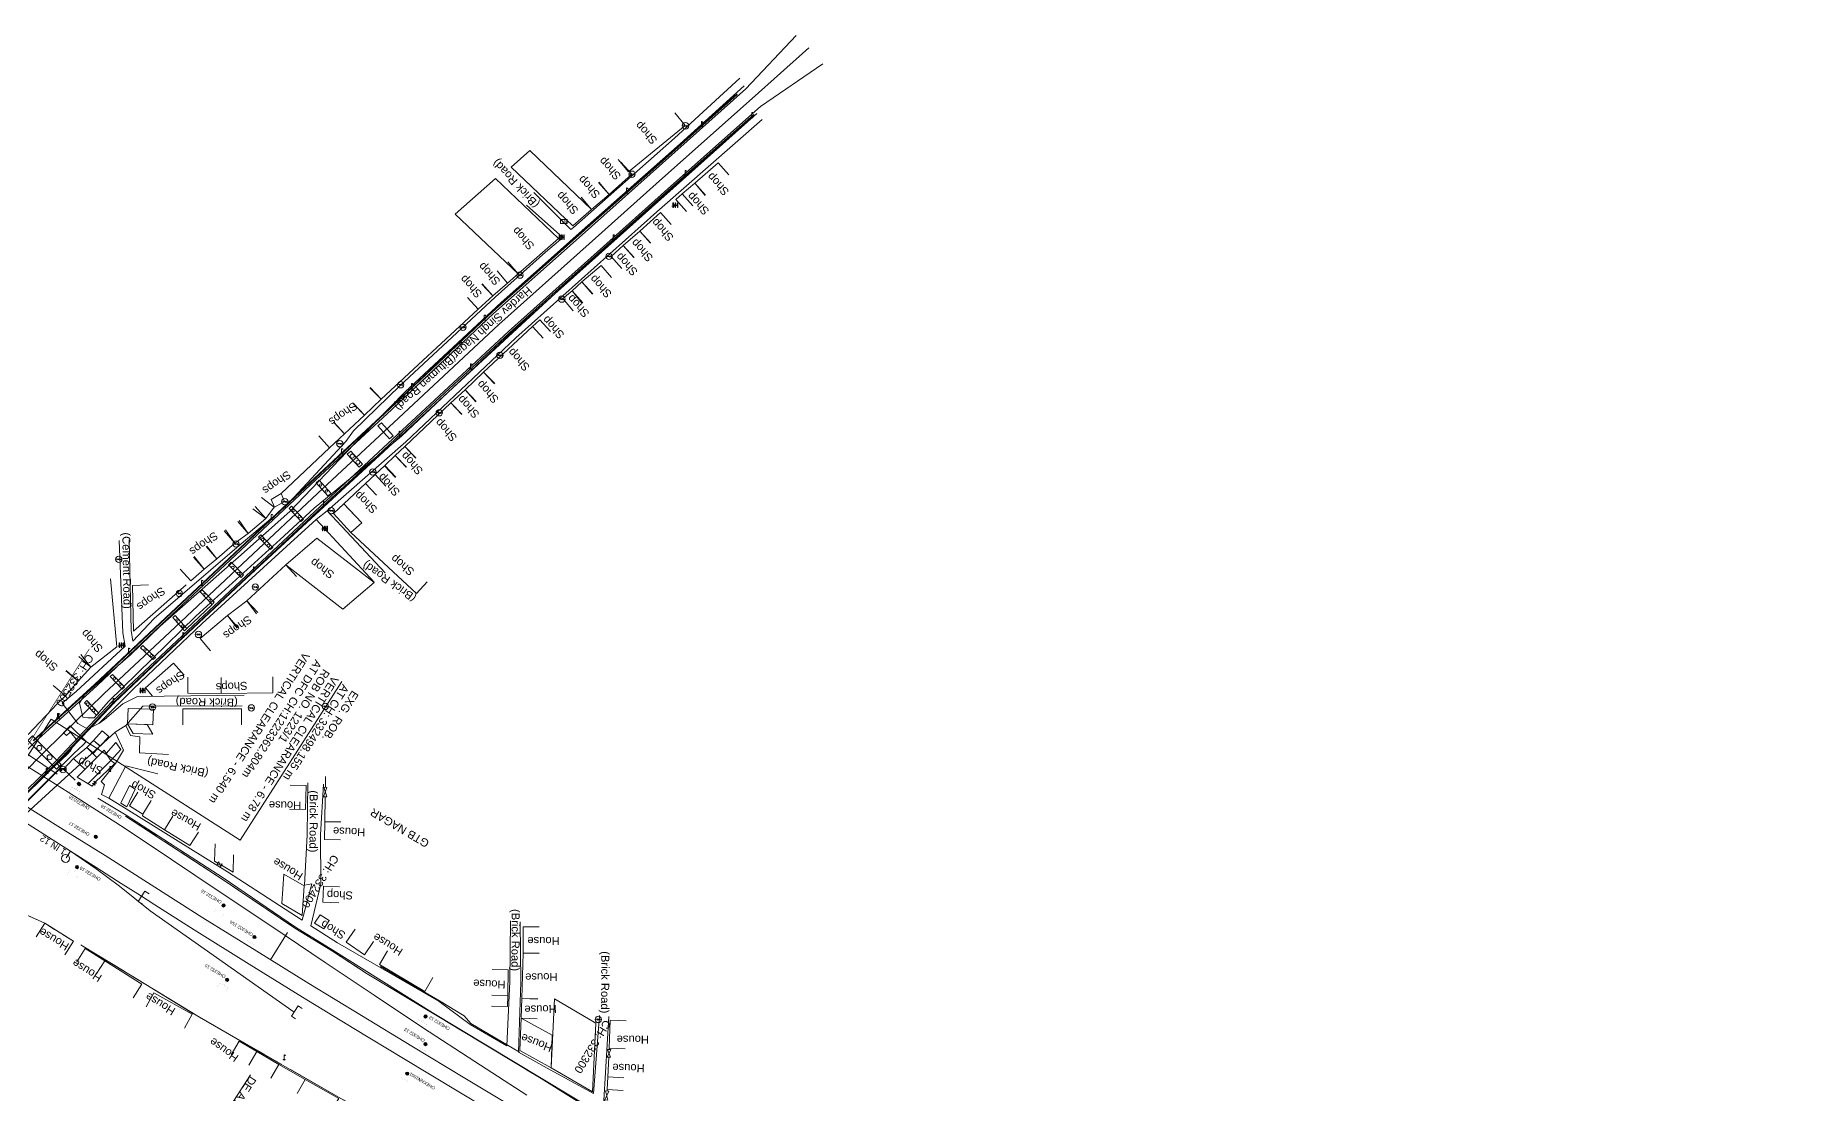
# Model space of a CAD drawing. Header units: metres. Extents: x -1651858 to 619161, y 795717 to 3398838.
# Drawn here: x 617738 to 618291, y 3397552 to 3397883 of the extents above; entities that cross this region are included whole.
import ezdxf
from ezdxf.enums import TextEntityAlignment as Align

# ---------------------------------------------------------------- set-up
doc = ezdxf.new("R2010")
doc.units = ezdxf.units.M
doc.header["$MEASUREMENT"] = 0
for name, pattern in [('CENTER', [50.8, 31.75, -6.35, 6.35, -6.35]), ('DASHED', [0.75, 0.5, -0.25]), ('PHANTOM2', [1.25, 0.625, -0.125, 0.125, -0.125, 0.125, -0.125])]:
    doc.linetypes.add(name, pattern=pattern)
for name, color, linetype, lineweight in [('Bridge Parapet', 7, 'Continuous', 0), ('Commercial Building Pucca', 251, 'Continuous', 0), ('Commercial Building Semipucca', 251, 'Continuous', 0), ('Compound Wall', 251, 'Continuous', 0), ('Drain Top', 5, 'Continuous', 0), ('Electric Pole', 251, 'Continuous', 0), ('Existing Chainage', 7, 'Continuous', 0), ('Existing IR Track', 143, 'Continuous', 0), ('Existing Railway Boundary', 7, 'CENTER', 0), ('Flyover', 34, 'Continuous', 0), ('Gate', 251, 'Continuous', 0), ('Grill', 251, 'Continuous', 0), ("KHANNA STN. SRJ's", 251, 'Continuous', 0), ('Lamp_Post', 7, 'Continuous', 0), ('LC DETAILS IN PLAN', 7, 'Continuous', 0), ('MATCH LINE', 7, 'Continuous', 0), ('OHE', 8, 'Continuous', 0), ('OHE MAST', 8, 'Continuous', 0), ('OHE MAST TEXT', 8, 'Continuous', 0), ('Piers_Abutment', 7, 'Continuous', 0), ('Residential Building Pucca', 251, 'Continuous', 0), ('Residential Building Semipucca', 251, 'Continuous', 0), ('Step', 7, 'Continuous', 0), ('Subroad Edge', 34, 'Continuous', 0), ('Telephone Junction Box', 251, 'Continuous', 0), ('Telephone_Pole', 251, 'Continuous', 0), ('Text', 251, 'Continuous', 0), ('TJB', 251, 'Continuous', 0), ('Transformer', 251, 'Continuous', 0), ('Village Name', 7, 'Continuous', 0), ('Wing Wall', 7, 'Continuous', 0)]:
    doc.layers.add(name, color=color, linetype=linetype, lineweight=lineweight)
doc.styles.add('CUT-FILL', font='cut-fill.shx', dxfattribs={"height": 2})
doc.styles.get("Standard").update_dxf_attribs({"font": 'arial.ttf'})
doc.styles.add('Style-Arial', font='arial.ttf')
doc.styles.add('Text', font='arial.ttf', dxfattribs={"height": 2})
doc.styles.add('Vill txt', font='arial.ttf', dxfattribs={"height": 3})

# ---------------------------------------------------------------- blocks, each defined once
blk = doc.blocks.new('GT')
at = {"layer": 'Gate'}
for p, q in [((-0.5, -0.5), (-0.5, 0.5)), ((-0.5, 0.5), (0.5, -0.5)), ((0.5, 0.5), (0.5, -0.5))]:
    blk.add_line(p, q, dxfattribs=at)
at = {"layer": 'Gate', "flags": 128}
blk.add_lwpolyline([(0.5, 0.5), (-0.5, -0.5)], dxfattribs=at)
blk = doc.blocks.new('EP')
at = {"extrusion": (0, 0, -1)}
blk.add_hatch(color=8, dxfattribs=at).paths.add_polyline_path([(-0.31, -0.24), (-0.94, -0.01), (-0.41, -0.1), (-0.43, 0.15), (0.21, -0.05), (0.21, 0.16), (0.93, -0.01), (0.31, 0.07), (0.31, -0.19), (-0.31, 0)])
at = {"color": 8}
for p, q in [((-0.93, -0.01), (-0.21, 0.16)), ((-0.31, 0.07), (-0.93, -0.01)), ((-0.31, -0.19), (-0.31, 0.07)), ((0.31, 0), (-0.31, -0.19)), ((-0.21, 0.16), (-0.21, -0.05)), ((-0.21, -0.05), (0.43, 0.15)), ((0.31, -0.24), (0.31, 0)), ((0.43, 0.15), (0.41, -0.1)), ((0.94, -0.01), (0.31, -0.24)), ((0.41, -0.1), (0.94, -0.01))]:
    blk.add_line(p, q, dxfattribs=at)
blk.add_circle((0, 0), 1, dxfattribs=at)
blk = doc.blocks.new('LP')
at = {"flags": 128}
for points in [[(0, 0), (0, 1.5)], [(0.25, 1.35), (0.44, 1.35)]]:
    blk.add_lwpolyline(points, dxfattribs=at)
for centre, radius, start, end in [((0.07, 0.99), 0.519, 57.6425, 97.3165), ((0.34, 1.33), 0.094, 11.7012, 168.0476)]:
    blk.add_arc(centre, radius, start, end)
at = {"extrusion": (0, 0, -1)}
blk.add_ellipse((0, 0.01), major_axis=(0.308, 0), ratio=0.400495, dxfattribs=at)
blk.add_ellipse((0.35, 1.36), major_axis=(0.0017, 0.0438), ratio=0.461056, start_param=1.74022, end_param=4.575836)
blk = doc.blocks.new('TJB')
at = {"layer": 'TJB'}
for p, q in [((1.04, 0.63), (-1.09, 0.63)), ((-1.09, 0.63), (-1.09, -0.63)), ((1.04, -0.63), (1.04, 0.63)), ((-1.09, -0.63), (1.04, -0.63))]:
    blk.add_line(p, q, dxfattribs=at)
at = {"layer": 'TJB', "insert": (-0.9, -0.62), "char_height": 0.739, "attachment_point": 7, "line_spacing_factor": 0.6, "style": 'CUT-FILL'}
blk.add_mtext('TJB', dxfattribs=at)
blk = doc.blocks.new('TP')
at = {"layer": 'Telephone_Pole'}
blk.add_hatch(color=8, dxfattribs=at).paths.add_polyline_path([(0.49, 0.08, -0.516403), (0.5, 0.04, 0.157799), (0.42, -0.19, 0.257253), (0.43, -0.21), (0.7, -0.4, 0.297943), (0.73, -0.4, 0.213635), (0.94, -0.09, 0.292624), (0.86, 0.1, 0.314672), (-0.86, 0.1, 0.297888), (-0.94, -0.1, 0.205841), (-0.73, -0.4, 0.297943), (-0.7, -0.4), (-0.43, -0.21, 0.257253), (-0.42, -0.19, 0.155164), (-0.5, 0.04, -0.510878), (-0.49, 0.08, -0.167449)])
at = {"layer": 'Telephone_Pole', "color": 8}
for p, q in [((-0.7, -0.4), (-0.43, -0.21)), ((0.7, -0.4), (0.43, -0.21))]:
    blk.add_line(p, q, dxfattribs=at)
blk.add_circle((0, 0), 1.03, dxfattribs=at)
for centre, radius, start, end in [((0.01, -1.13), 1.5, 55.3659, 125.2353), ((-0.48, 0.05), 0.0243, 109.2181, 217.464), ((-0.82, -0.21), 0.402, 2.1844, 37.464), ((0.01, -1.34), 1.5, 71.1943, 109.2181), ((0.82, -0.21), 0.402, 141.9464, 177.8156), ((0.48, 0.06), 0.0243, 321.9464, 71.1943), ((0.75, -0.06), 0.194, 350.1231, 55.3659), ((-0.44, -0.19), 0.0258, 304.4776, 2.1844), ((0.44, -0.19), 0.0258, 177.8156, 235.5224), ((0.72, -0.38), 0.0258, 235.5224, 301.8866), ((0.49, -0.01), 0.462, 301.8866, 350.1231)]:
    blk.add_arc(centre, radius, start, end, dxfattribs=at)
for p in [(-0.44, -0.22), (0.44, -0.22)]:
    blk.add_point(p, dxfattribs=at)
blk = doc.blocks.new('TRF')
at = {"extrusion": (0, 0, -1)}
blk.add_hatch(color=256, dxfattribs=at).paths.add_polyline_path([(0.18, -0.39), (-0.98, 0.09), (-0.22, -0.04), (-0.38, 0.42), (0.98, -0.29), (-0.02, 0.04)])
for p, q in [((-0.69, 0.72), (-0.69, -0.72)), ((-0.52, 0.72), (-0.69, 0.72)), ((-0.52, -0.72), (-0.52, 0.72)), ((0, 0.72), (0, -0.72)), ((0.17, 0.72), (0, 0.72)), ((0.17, -0.72), (0.17, 0.72)), ((0.7, 0.72), (0.7, -0.72)), ((0.87, 0.72), (0.7, 0.72)), ((0.87, -0.72), (0.87, 0.72)), ((-0.69, -0.72), (-0.52, -0.72)), ((0, -0.72), (0.17, -0.72)), ((0.7, -0.72), (0.87, -0.72))]:
    blk.add_line(p, q)
at = {"flags": 128}
blk.add_lwpolyline([(0.22, -0.04), (0.38, 0.42), (-0.98, -0.29), (0.02, 0.04), (-0.18, -0.39), (0.98, 0.09), (0.22, -0.04)], close=True, dxfattribs=at)
blk = doc.blocks.new('OHE MAST')
h = blk.add_hatch(color=256)
edge = h.paths.add_edge_path()
edge.add_arc((0, 0), 0.514, 0, 360)
at = {"const_width": 0.01, "flags": 128}
for points in [[(1.5, 3.5), (1.5, 2), (-1.5, 2), (-1.5, 3.5)], [(0, 2), (0, 0)]]:
    blk.add_lwpolyline(points, dxfattribs=at)
blk.add_circle((0, 0), 0.514)

msp = doc.modelspace()

# ---------------------------------------------------------------- linework, layer by layer
at = {"layer": 'Bridge Parapet', "flags": 128}
for points in [[(617737.3758, 3397662.6129), (617756.566, 3397680.0141), (617777.0456, 3397699.3078), (617800.2629, 3397721.0972), (617825.274, 3397744.4387), (617848.802, 3397766.3219), (617880.7383, 3397796.4391), (617907.633, 3397820.3851), (617957.2273, 3397864.4026), (617957.3171, 3397864.2448), (617957.3171, 3397864.2448), (617931.029, 3397840.9017), (617907.7354, 3397820.2131), (617880.8782, 3397796.3919), (617848.9409, 3397766.2304), (617825.362, 3397744.2819), (617800.3644, 3397720.9258), (617777.2305, 3397699.2407), (617756.7257, 3397679.8924), (617737.5191, 3397662.4706)], [(617730.4873, 3397641.3686), (617744.555, 3397655.4104), (617762.4499, 3397674.3712), (617782.4443, 3397693.2012), (617805.7717, 3397715.0752), (617830.7469, 3397738.3797), (617844.9927, 3397751.4432), (617854.4733, 3397760.3916), (617886.2267, 3397789.9011), (617913.8605, 3397814.746), (617936.9325, 3397835.3258), (617962.561, 3397858.0639), (617962.561, 3397858.0639), (617962.6555, 3397857.793), (617937.0782, 3397835.2523), (617914.0238, 3397814.651), (617804.066, 3397713.2168), (617782.5283, 3397693.0696), (617762.6594, 3397674.2603), (617744.8609, 3397655.2609), (617730.6636, 3397641.1731)]]:
    msp.add_lwpolyline(points, dxfattribs=at)
at = {"layer": 'Commercial Building Pucca', "flags": 128}
for points in [[(617947.4334, 3397832.864), (617944.141, 3397836.625), (617951.4266, 3397843.0029), (617954.719, 3397839.2419)], [(617914.1444, 3397836.9153), (617917.3665, 3397833.0939), (617911.7942, 3397828.3954), (617908.5721, 3397832.2168)], [(617925.044, 3397813.379), (617921.7513, 3397817.1397), (617926.9055, 3397821.6525), (617930.1982, 3397817.8918)], [(617921.3043, 3397809.9798), (617917.9428, 3397813.6792), (617921.7513, 3397817.1397), (617925.1127, 3397813.4402)], [(617882.3306, 3397809.1994), (617885.6049, 3397805.4227), (617880.9575, 3397801.3935), (617877.6831, 3397805.1703)], [(617885.6431, 3397812.0629), (617888.912, 3397808.2815), (617885.6049, 3397805.4227), (617882.336, 3397809.2041)], [(617912.0804, 3397801.9672), (617908.8269, 3397805.7619), (617914.8138, 3397810.8952), (617918.0674, 3397807.1005)], [(617877.5683, 3397805.0676), (617880.9575, 3397801.3935), (617876.4638, 3397797.2484), (617873.0746, 3397800.9225)], [(617906.082, 3397796.7322), (617902.9069, 3397800.5928), (617905.7533, 3397802.9338), (617908.9284, 3397799.0731)], [(617909.1379, 3397799.2555), (617905.7533, 3397802.9338), (617908.8269, 3397805.7619), (617912.2115, 3397802.0836)], [(617873.0685, 3397800.9168), (617876.4638, 3397797.2484), (617846.0731, 3397769.1207), (617842.6778, 3397772.7892)], [(617896.7032, 3397788.1747), (617893.3394, 3397791.872), (617895.6362, 3397793.9616), (617899, 3397790.2643)], [(617875.7822, 3397768.4499), (617872.3182, 3397772.0535), (617878.118, 3397777.6287), (617881.5821, 3397774.0251)], [(617842.5843, 3397772.7004), (617846.0731, 3397769.1207), (617840.9339, 3397764.112), (617837.4451, 3397767.6916)], [(617871.2643, 3397764.3533), (617867.908, 3397768.0575), (617872.3182, 3397772.0535), (617875.6745, 3397768.3493)], [(617837.5246, 3397767.7674), (617840.9339, 3397764.112), (617834.6818, 3397758.2808), (617831.2725, 3397761.9362)], [(617856.897, 3397750.7497), (617853.4605, 3397754.3796), (617867.908, 3397768.0575), (617871.3445, 3397764.4276)], [(617831.3194, 3397761.9794), (617834.6818, 3397758.2808), (617829.9756, 3397754.0023), (617826.6131, 3397757.7008)], [(617829.9756, 3397754.0023), (617814.8768, 3397739.6549)], [(617847.6006, 3397741.9331), (617844.1957, 3397745.5926), (617847.1976, 3397748.3856), (617850.6025, 3397744.726)], [(617850.6853, 3397744.8195), (617847.2611, 3397748.461), (617850.5359, 3397751.5404), (617853.9601, 3397747.899)], [(617837.8863, 3397732.8533), (617834.4728, 3397736.5048), (617841.2338, 3397742.8253), (617844.6473, 3397739.1738)], [(617806.8141, 3397735.6762), (617810.0668, 3397731.8807), (617804.5976, 3397727.1938), (617801.345, 3397730.9893)], [(617808.7512, 3397738.4165), (617812.7333, 3397735.3952), (617810.0668, 3397731.8807), (617806.0847, 3397734.9021)], [(617801.7172, 3397731.2757), (617804.6002, 3397727.1923), (617800.4062, 3397724.2312), (617797.5232, 3397728.3146)], [(617860.5207, 3397712.1342), (617857.1156, 3397708.4749), (617836.6459, 3397727.5229), (617840.0305, 3397730.5157)], [(617797.1272, 3397728.004), (617800.4062, 3397724.2312), (617794.7809, 3397719.3421), (617791.5019, 3397723.1149)], [(617787.4768, 3397719.818), (617790.8352, 3397716.1159), (617786.7182, 3397712.3811), (617783.3597, 3397716.0833)], [(617791.6166, 3397723.2116), (617794.7809, 3397719.3421), (617790.8329, 3397716.1137), (617787.6687, 3397719.9832)], [(617792.7983, 3397690.5475), (617789.569, 3397694.3629), (617798.1438, 3397701.6206), (617801.3732, 3397697.8052)], [(617751.7106, 3397688.801), (617755.4034, 3397685.4322), (617751.4376, 3397681.085), (617747.7449, 3397684.4538)], [(617774.7272, 3397676.3948), (617772.4587, 3397678.971), (617781.3065, 3397686.7623), (617784.6099, 3397683.0109)], [(617747.6447, 3397684.3406), (617751.4376, 3397681.085), (617747.5061, 3397676.5046), (617743.7132, 3397679.7602)], [(617796.1816, 3397682.2838), (617796.1635, 3397677.2853), (617785.7595, 3397677.3231), (617785.7776, 3397682.3216)], [(617745.0418, 3397674.1158), (617735.8436, 3397664.4783), (617727.109, 3397672.4178), (617730.4711, 3397676.1166)], [(617753.5272, 3397653.6194), (617750.0211, 3397656.9309), (617754.2197, 3397660.3538), (617757.2844, 3397657.2096)], [(617750.5629, 3397650.2248), (617746.9289, 3397653.6569), (617750.0211, 3397656.9309), (617753.655, 3397653.4987)], [(617832.8456, 3397611.8709), (617827.852, 3397612.0931), (617828.072, 3397617.0367), (617833.0656, 3397616.8145)]]:
    msp.add_lwpolyline(points, dxfattribs=at)
at = {"layer": 'Commercial Building Pucca'}
for points in [[(617886.7321, 3397841.6461), (617905.9699, 3397823.2307), (617911.7942, 3397828.3954), (617892.5348, 3397846.8314)], [(617888.9252, 3397808.2866), (617901.5242, 3397819.3422), (617881.8732, 3397838.0565), (617869.1989, 3397826.9347)], [(617814.8768, 3397739.6549), (617815.9578, 3397737.2318), (617812.7926, 3397735.4247), (617811.7115, 3397737.848)], [(617766.8983, 3397667.7671), (617767.1391, 3397672.5794), (617775.0594, 3397672.3399), (617774.8174, 3397667.5048)], [(617761.0438, 3397663.7623), (617758.3617, 3397660.8257), (617756.2773, 3397662.6033), (617758.976, 3397665.5579)], [(617774.7621, 3397664.5467), (617768.672, 3397664.76), (617766.8983, 3397667.7671), (617772.9898, 3397667.5538)], [(617761.6952, 3397656.3582), (617759.5584, 3397659.4934), (617751.215, 3397651.1145), (617754.553, 3397649.1785)], [(617754.2197, 3397660.3538), (617756.2773, 3397662.6033), (617758.3743, 3397660.8519), (617756.313, 3397658.5984)], [(617761.6957, 3397656.3591), (617764.7652, 3397659.731), (617763.2649, 3397661.8955), (617760.2241, 3397658.5166)], [(617769.3346, 3397647.3805), (617766.6303, 3397641.8597), (617764.7777, 3397643.0229), (617767.482, 3397648.5437)], [(617828.1991, 3397603.7502), (617825.3407, 3397605.5189), (617827.0353, 3397608.1596), (617829.8957, 3397606.3897)]]:
    msp.add_3dface(points, dxfattribs=at)
at = {"layer": 'Commercial Building Semipucca', "flags": 128}
for points in [[(617937.8746, 3397858.5201), (617941.0394, 3397854.6511), (617923.3248, 3397840.1609), (617920.16, 3397844.03)], [(617921.0114, 3397843.1564), (617924.3719, 3397839.4561), (617917.3665, 3397833.0939), (617914.006, 3397836.7941)], [(617930.2367, 3397817.9258), (617926.9055, 3397821.6525), (617933.3424, 3397827.4063), (617936.6736, 3397823.6796)], [(617881.5333, 3397773.9789), (617878.118, 3397777.6287), (617893.3394, 3397791.872), (617896.7547, 3397788.2222)], [(617854.0177, 3397747.9539), (617850.5359, 3397751.5404), (617853.4605, 3397754.3796), (617856.9422, 3397750.793)], [(617844.6462, 3397739.1728), (617841.2338, 3397742.8253), (617844.1957, 3397745.5926), (617847.6082, 3397741.9401)], [(617807.6021, 3397702.4945), (617804.1972, 3397706.154), (617816.312, 3397717.4259), (617819.7169, 3397713.7664)], [(617785.2579, 3397711.2041), (617768.7526, 3397696.7401), (617768.4333, 3397711.0105), (617773.4306, 3397711.1223)], [(617801.1402, 3397697.6197), (617798.1438, 3397701.6206), (617804.1972, 3397706.154), (617807.1936, 3397702.1531)], [(617784.2017, 3397667.5006), (617784.2233, 3397672.4991), (617802.5002, 3397672.4199), (617802.4786, 3397667.4214)], [(617774.3186, 3397643.8477), (617771.6813, 3397639.6015), (617767.5253, 3397642.1827), (617770.1626, 3397646.4289)]]:
    msp.add_lwpolyline(points, dxfattribs=at)
at = {"layer": 'Commercial Building Semipucca'}
for points in [[(617836.6459, 3397727.5229), (617831.1811, 3397733.4119), (617834.4728, 3397736.5048), (617840.0305, 3397730.5157)], [(617816.312, 3397717.4259), (617826.0535, 3397725.71), (617843.9428, 3397711.93), (617834.1179, 3397703.5749)]]:
    msp.add_3dface(points, dxfattribs=at)
at = {"layer": 'Compound Wall', "flags": 128}
for points in [[(617745.0418, 3397674.1158), (617747.5061, 3397676.5046)], [(617761.6957, 3397656.3591), (617762.9122, 3397655.3512), (617756.8311, 3397649.5782)], [(617756.3323, 3397648.8819), (617755.8743, 3397648.2878), (617751.215, 3397651.1145)], [(617828.6873, 3397647.9339), (617828.7182, 3397651.3558)], [(617828.5302, 3397637.1963), (617828.6448, 3397645.0059)], [(617766.3142, 3397638.9457), (617797.1004, 3397618.8736), (617819.1888, 3397603.9992), (617830.8748, 3397596.8259), (617841.7384, 3397589.747), (617862.0649, 3397577.5443), (617896.088, 3397557.0544), (617914.1692, 3397545.6654), (617937.3828, 3397532.2628), (617966.4204, 3397514.7803), (618000.0357, 3397494.7001), (618015.527, 3397484.7894), (618034.7358, 3397473.8983), (618050.8402, 3397463.1498), (618067.0082, 3397454.3563), (618081.518, 3397445.335), (618101.2537, 3397433.7804), (618136.7155, 3397412.5301), (618167.2628, 3397394.0905), (618200.3067, 3397374.2106)], [(617795.1395, 3397624.2908), (617794.1048, 3397624.884), (617794.2493, 3397630.3061)], [(617800.02, 3397626.8898), (617799.8755, 3397621.4677), (617796.2378, 3397623.6214)], [(617752.9225, 3397598.3834), (617789.3364, 3397576.1535)], [(617789.3364, 3397576.1535), (617814.8235, 3397561.5373), (617859.7623, 3397535.7391), (617860.8668, 3397535.0926), (617888.8155, 3397519.0455)], [(617917.3276, 3397566.0717), (617917.3532, 3397566.4469)], [(617916.9508, 3397557.5673), (617917.2114, 3397563.6902)], [(617916.7271, 3397553.1397), (617916.6949, 3397553.5304)]]:
    msp.add_lwpolyline(points, dxfattribs=at)
at = {"layer": 'Drain Top', "flags": 128}
msp.add_lwpolyline([(617845.9039, 3397591.9633), (617864.306, 3397581.2692), (617872.0363, 3397576.6128), (617874.0988, 3397574.1406), (617889.3255, 3397565.2561)], dxfattribs=at)
at = {"layer": 'Existing Chainage', "linetype": 'Continuous', "lineweight": 13, "flags": 128}
msp.add_lwpolyline([(617816.8627, 3397602.5914), (617811.5818, 3397594.0995)], dxfattribs=at)
at = {"layer": 'Existing IR Track', "color": 88, "linetype": 'DASHED', "ltscale": 5}
msp.add_line((617749.0696, 3397627.9827), (617747.5916, 3397625.7077), dxfattribs=at)
at = {"layer": 'Existing IR Track', "flags": 128}
for points in [[(617891.6583, 3397551.8083), (617875.4273, 3397562.3454), (617859.0586, 3397572.9721), (617843.9057, 3397583.0791), (617828.6166, 3397593.2769), (617811.9836, 3397604.4343), (617795.2579, 3397615.6539), (617780.6317, 3397625.4165), (617765.8878, 3397635.2571), (617752.2674, 3397643.9054), (617738.4435, 3397652.6829), (617729.8648, 3397658.118)], [(617721.7357, 3397645.3825), (617744.4625, 3397630.9165), (617749.0696, 3397627.9827), (617757.2939, 3397622.8009), (617764.9263, 3397617.9383), (617770.1232, 3397614.6474), (617771.2823, 3397613.9021)], [(617888.9623, 3397547.1065), (617872.263, 3397557.139), (617855.6731, 3397567.1057), (617839.998, 3397576.6463), (617823.5126, 3397586.6866), (617807.3279, 3397596.7449), (617790.4659, 3397607.231), (617775.4238, 3397616.7877), (617759.8897, 3397626.6566), (617746.7959, 3397634.8155), (617732.8888, 3397643.4815)], [(617818.9037, 3397577.7175), (617773.9592, 3397609.3559), (617764.3931, 3397617.0509), (617757.1047, 3397622.5088), (617749.0696, 3397627.9827)], [(617773.6349, 3397614.6567), (617772.3252, 3397615.5075), (617770.2351, 3397612.2901), (617771.5448, 3397611.4393)], [(617771.2823, 3397613.9021), (617773.0224, 3397612.7831), (617775.4741, 3397611.222), (617787.6817, 3397603.4308), (617804.9108, 3397592.7234), (617821.5074, 3397582.4093), (617837.5937, 3397572.6478), (617853.1304, 3397563.2199), (617869.8618, 3397553.1409), (617889.7734, 3397541.1461)], [(617821.4921, 3397578.835), (617820.1824, 3397579.6859), (617818.0923, 3397576.4685), (617819.402, 3397575.6177)]]:
    msp.add_lwpolyline(points, dxfattribs=at)
at = {"layer": 'Existing IR Track'}
msp.add_circle((617747.5528, 3397625.7193), 1.2487, dxfattribs=at)
at = {"layer": 'Existing Railway Boundary', "ltscale": 0.5, "flags": 128}
for points in [[(617938.2249, 3397495.5522), (617934.587, 3397489.9007), (617888.8155, 3397519.0455), (617860.8668, 3397535.0926), (617814.8235, 3397561.5373), (617789.3364, 3397576.1535), (617752.9225, 3397598.3834), (617750.0092, 3397599.8671), (617741.0639, 3397605.4915), (617729.4827, 3397610.6787), (617727.1456, 3397613.1653), (617720.2363, 3397618.7374), (617699.8092, 3397630.4328), (617679.3508, 3397642.385)], [(619123.7686, 3396818.7898), (618597.551, 3397135.46), (618340.5148, 3397289.885), (618272.0879, 3397331.378), (618200.3067, 3397374.2106), (618167.2628, 3397394.0905), (618136.7155, 3397412.5301), (618101.2537, 3397433.7804), (618081.518, 3397445.335), (618067.0082, 3397454.3563), (618050.8402, 3397463.1498), (618034.7358, 3397473.8983), (618015.527, 3397484.7894), (618000.0357, 3397494.7001), (617966.4204, 3397514.7803), (617937.3828, 3397532.2628), (617914.1692, 3397545.6654), (617896.088, 3397557.0544), (617862.0649, 3397577.5443), (617841.7384, 3397589.747), (617830.8748, 3397596.8259), (617819.1888, 3397603.9992), (617797.1004, 3397618.8736), (617766.3142, 3397638.9457)]]:
    msp.add_lwpolyline(points, dxfattribs=at)
at = {"layer": 'Flyover', "flags": 128}
for points in [[(617471.063, 3397408.2491), (617487.0599, 3397422.7568), (617502.9335, 3397440.4717), (617515.8622, 3397453.0357), (617539.9831, 3397473.4178), (617574.2187, 3397501.3525), (617591.8919, 3397516.7962), (617618.29, 3397543.1681), (617618.6614, 3397542.7917), (617663.3488, 3397589.3535), (617677.8283, 3397603.2317), (617690.8333, 3397614.6361), (617704.3693, 3397628.5877), (617723.1114, 3397647.3561), (617737.9944, 3397661.9916), (617757.287, 3397679.6784), (617777.5174, 3397698.8146), (617800.7514, 3397720.5222), (617825.7187, 3397743.9483), (617849.3999, 3397765.8928), (617881.1729, 3397795.9188), (617907.9753, 3397819.6677), (617959.9786, 3397866.0354), (617975.7696, 3397882.7442)], [(617478.2641, 3397404.6956), (617489.8771, 3397420.6988), (617505.7979, 3397438.1708), (617518.4813, 3397450.6246), (617542.4268, 3397470.9591), (617576.7698, 3397499.0444), (617594.4737, 3397514.5097), (617620.9478, 3397540.3108), (617666.1666, 3397587.1123), (617680.1785, 3397600.7237), (617692.3081, 3397611.556), (617707.4258, 3397625.5823), (617726.6302, 3397644.5331), (617741.2032, 3397659.2261), (617759.4705, 3397677.1237), (617780.1513, 3397696.4377), (617802.78, 3397717.7048), (617827.9181, 3397741.2961), (617851.5695, 3397763.184), (617882.9179, 3397792.4865), (617911.0467, 3397817.6666), (617933.9659, 3397838.1251), (617962.0448, 3397863.0737), (617979.6916, 3397878.8496)], [(617482.2864, 3397402.1258), (617492.3078, 3397418.0693), (617508.2352, 3397436.5756), (617521.3682, 3397448.5638), (617544.8745, 3397468.3453), (617579.4456, 3397496.5551), (617597.1343, 3397512.259), (617623.8682, 3397538.1815), (617668.5591, 3397584.7172), (617682.6522, 3397598.0848), (617695.1348, 3397609.0914), (617710.852, 3397622.4991), (617730.0776, 3397641.7851), (617744.4079, 3397656.0078), (617762.1119, 3397674.7195), (617782.271, 3397693.7341), (617805.5314, 3397715.4841), (617830.4187, 3397738.7695), (617854.1528, 3397760.8092), (617885.871, 3397790.2789), (617913.5731, 3397815.0862), (617936.6271, 3397835.6383), (617964.6374, 3397860.5753), (617984.0814, 3397873.8572)]]:
    msp.add_lwpolyline(points, dxfattribs=at)
at = {"layer": 'Grill', "flags": 128}
msp.add_lwpolyline([(617744.8766, 3397652.0769), (617731.5135, 3397661.1093), (617723.3627, 3397666.3067), (617702.0323, 3397679.8151), (617679.8164, 3397693.5536), (617648.5574, 3397711.7582), (617632.3282, 3397721.6751), (617617.9487, 3397731.2155), (617609.8432, 3397737.0436)], dxfattribs=at)
at = {"layer": "KHANNA STN. SRJ's", "lineweight": 13, "flags": 128}
msp.add_lwpolyline([(617805.3073, 3397558.1602), (617784.658, 3397526.2271)], dxfattribs=at)
at = {"layer": 'LC DETAILS IN PLAN', "lineweight": 13, "flags": 128}
msp.add_lwpolyline([(617833.7882, 3397681.0246), (617802.1036, 3397631.4616), (617743.0906, 3397669.1874), (617728.4652, 3397646.3094)], dxfattribs=at)
at = {"layer": 'MATCH LINE', "linetype": 'PHANTOM2', "ltscale": 15, "const_width": 0.2}
msp.add_lwpolyline([(617754.9543, 3397691.1688), (617685.8172, 3397583.0204)], dxfattribs=at)
at = {"layer": 'Piers_Abutment'}
for centre, radius in [((617837.0909, 3397751.374), 0.6232), ((617838.8754, 3397749.4631), 0.6232), ((617827.2638, 3397742.3579), 0.374), ((617829.013, 3397740.4475), 0.378), ((617818.815, 3397734.3917), 0.3354), ((617820.5713, 3397732.4635), 0.3354), ((617809.1182, 3397725.3572), 0.4207), ((617810.9353, 3397723.4876), 0.4207), ((617799.7924, 3397716.5617), 0.4207), ((617801.6095, 3397714.7001), 0.4207), ((617790.8005, 3397708.1351), 0.3209), ((617792.5799, 3397706.2536), 0.3209), ((617782.3821, 3397700.2103), 0.3673), ((617784.0857, 3397698.2661), 0.3673), ((617772.4029, 3397690.8412), 0.3673), ((617774.2927, 3397689.0625), 0.3673), ((617762.7955, 3397681.8426), 0.3671), ((617764.5639, 3397679.9904), 0.3671), ((617754.4478, 3397673.8611), 0.4814), ((617756.2265, 3397671.942), 0.4814), ((617739.3482, 3397660.2372), 0.7753), ((617742.567, 3397657.3334), 0.7914)]:
    msp.add_circle(centre, radius, dxfattribs=at)
for points in [[(617848.7723, 3397756.7503), (617845.1023, 3397760.8052), (617846.1837, 3397761.803), (617849.8538, 3397757.748)], [(617839.211, 3397747.8925), (617835.541, 3397751.9475), (617836.6224, 3397752.9453), (617840.2925, 3397748.8902)], [(617829.488, 3397738.9162), (617825.7945, 3397743.0431), (617826.7965, 3397743.8503), (617830.4904, 3397739.723)], [(617817.4286, 3397735.0518), (617818.1569, 3397735.7292), (617821.896, 3397731.6684), (617821.1676, 3397730.9909)], [(617812.254, 3397722.8346), (617811.5502, 3397722.1558), (617807.7864, 3397726.0617), (617808.4902, 3397726.7405)], [(617799.2535, 3397718.2905), (617798.4714, 3397717.4524), (617802.3911, 3397713.4537), (617803.0708, 3397714.3302)], [(617794.0025, 3397705.7201), (617793.2987, 3397705.0414), (617789.5349, 3397708.9473), (617790.2387, 3397709.626)], [(617785.3711, 3397697.5324), (617784.6673, 3397696.8536), (617781.0447, 3397700.9598), (617781.7485, 3397701.6386)], [(617775.611, 3397688.5231), (617774.9072, 3397687.8443), (617770.9469, 3397691.5376), (617771.6506, 3397692.2164)], [(617765.9149, 3397679.3004), (617765.2112, 3397678.6216), (617761.4474, 3397682.5275), (617762.1511, 3397683.2063)], [(617757.9231, 3397671.1438), (617757.2193, 3397670.465), (617753.4555, 3397674.371), (617754.1593, 3397675.0497)], [(617746.164, 3397655.0614), (617744.744, 3397653.6535), (617735.7908, 3397662.5608), (617737.2208, 3397664.0125)]]:
    msp.add_3dface(points, dxfattribs=at)
at = {"layer": 'Residential Building Pucca', "flags": 128}
for points in [[(617941.4618, 3397827.7368), (617938.1386, 3397831.4706), (617940.1416, 3397833.2534), (617943.4649, 3397829.5196)], [(617812.2682, 3397682.4145), (617812.3088, 3397677.4162), (617796.1635, 3397677.2853), (617796.123, 3397682.2837)], [(617696.3759, 3397605.5428), (617703.5597, 3397610.9497), (617762.9982, 3397665.2082)], [(617817.6862, 3397648.6384), (617822.6838, 3397648.5406), (617822.536, 3397640.9925), (617817.5384, 3397641.0903)], [(617771.6813, 3397639.6015), (617771.5289, 3397639.0454), (617778.4435, 3397634.6957)], [(617789.0416, 3397633.9667), (617786.3925, 3397629.7279), (617778.4435, 3397634.6957), (617781.0927, 3397638.9345)], [(617833.4536, 3397631.5772), (617828.4556, 3397631.6461), (617828.5322, 3397637.2079), (617833.5303, 3397637.139)], [(617729.4827, 3397610.6787), (617741.0639, 3397605.4915)], [(617738.4033, 3397601.2599), (617741.0639, 3397605.4915), (617750.0092, 3397599.8671), (617747.3486, 3397595.6355)], [(617895.4443, 3397596.169), (617890.4458, 3397596.1885), (617890.4778, 3397604.3932), (617895.4763, 3397604.3737)], [(617751.0255, 3397593.4164), (617753.6926, 3397597.6439), (617759.7876, 3397593.7986), (617757.1205, 3397589.5711)], [(617757.1072, 3397589.5795), (617759.7876, 3397593.7986), (617771.3495, 3397586.4532), (617768.6691, 3397582.2341)], [(617862.2869, 3397588.5292), (617859.7497, 3397584.2225), (617845.5934, 3397592.5626), (617848.1307, 3397596.8693)], [(617895.064, 3397581.9058), (617890.0673, 3397582.0395), (617890.4458, 3397596.1885), (617895.4426, 3397596.0548)], [(617880.8144, 3397591.0538), (617885.8121, 3397590.9583), (617885.659, 3397582.9453), (617880.6614, 3397583.0408)], [(617772.6685, 3397579.3858), (617775.0738, 3397583.7676), (617787.1346, 3397577.1471), (617784.7293, 3397572.7653)], [(617880.6613, 3397583.0363), (617885.659, 3397582.9453), (617885.5965, 3397579.5102), (617880.5988, 3397579.6012)], [(617894.8112, 3397575.6611), (617889.8168, 3397575.8637), (617890.0673, 3397582.0395), (617895.0617, 3397581.837)], [(617922.348, 3397566.2617), (617917.3531, 3397566.4527), (617917.6899, 3397575.2592), (617922.6848, 3397575.0682)], [(617799.2311, 3397564.4038), (617801.7597, 3397568.7156), (617807.288, 3397565.4737), (617804.7595, 3397561.1619)], [(617804.7511, 3397561.1668), (617807.288, 3397565.4737), (617814.1912, 3397561.4076), (617811.6543, 3397557.1007)], [(617811.6949, 3397557.077), (617814.1912, 3397561.4076), (617822.3693, 3397556.6936), (617819.873, 3397552.363)], [(617819.9288, 3397552.3302), (617822.3714, 3397556.6913), (617832.9359, 3397550.7743), (617830.3191, 3397546.8775)]]:
    msp.add_lwpolyline(points, dxfattribs=at)
at = {"layer": 'Residential Building Pucca'}
for points in [[(617822.0376, 3397617.1516), (617821.422, 3397607.9309), (617815.1443, 3397611.6489), (617815.7599, 3397620.8706)], [(617913.1692, 3397574.3125), (617912.1134, 3397552.8654), (617899.1955, 3397560.3817), (617900.2558, 3397581.9211)], [(617899.1955, 3397560.3817), (617889.4824, 3397565.7189), (617889.8168, 3397575.8637), (617899.5322, 3397570.5253)]]:
    msp.add_3dface(points, dxfattribs=at)
at = {"layer": 'Residential Building Semipucca', "flags": 128}
for points in [[(617943.4649, 3397829.5196), (617940.1416, 3397833.2534), (617944.141, 3397836.625), (617947.3628, 3397832.8033)], [(617761.6138, 3397713.0208), (617763.6055, 3397691.8612), (617755.4034, 3397685.4322), (617752.3198, 3397689.3662)], [(617843.6985, 3397599.7659), (617840.8741, 3397595.6418), (617835.1734, 3397599.546), (617837.9978, 3397603.6701)], [(617921.6834, 3397553.2142), (617916.6949, 3397553.5304), (617916.9508, 3397557.5673), (617921.9393, 3397557.2511)]]:
    msp.add_lwpolyline(points, dxfattribs=at)
at = {"layer": 'Step', "flags": 128}
msp.add_lwpolyline([(617748.9967, 3397657.3883), (617749.9785, 3397658.3828), (617753.1099, 3397661.3391), (617754.0043, 3397662.22), (617753.0386, 3397663.1878), (617749.9115, 3397666.2471), (617749.0041, 3397667.1152), (617746.8515, 3397665), (617747.8054, 3397664.0803), (617748.756, 3397664.9994), (617748.9651, 3397665.2199), (617751.3946, 3397662.3979), (617750.3573, 3397661.482), (617749.0841, 3397659.2918), (617748.1109, 3397658.3349), (617744.9244, 3397655.241), (617745.8094, 3397654.2546), (617748.9967, 3397657.3883)], dxfattribs=at)
at = {"layer": 'Subroad Edge', "flags": 128}
for points in [[(617958.1006, 3397869.3651), (617937.7408, 3397850.6954), (617906.1693, 3397822.7496), (617905.3997, 3397822.1553), (617893.7967, 3397833.7395)], [(617963.4935, 3397858.3438), (617930.5683, 3397828.9651), (617886.7199, 3397789.8648), (617852.5018, 3397757.6357), (617825.1759, 3397735.0726), (617814.6191, 3397725.3119), (617788.233, 3397701.3405), (617760.996, 3397674.6897), (617756.4932, 3397669.6254), (617754.4637, 3397669.6084), (617752.9822, 3397669.8114), (617751.9453, 3397674.242), (617753.5092, 3397676.7983), (617767.8464, 3397689.3019), (617777.1002, 3397698.264), (617803.2789, 3397721.3232), (617817.6659, 3397734.1434), (617839.89, 3397757.391), (617853.5644, 3397771.4182), (617883.58, 3397799.3023), (617899.1697, 3397813.2043), (617907.9286, 3397821.007), (617939.5248, 3397848.9377), (617959.4919, 3397867.0268)], [(617965.111, 3397856.5335), (617932.2318, 3397827.6471), (617888.197, 3397788.279), (617853.7975, 3397755.8034), (617829.2947, 3397734.2989), (617825.8504, 3397731.5628), (617816.5315, 3397723.1342), (617790.1827, 3397699.1496), (617768.7862, 3397678.7348), (617757.9008, 3397667.8342), (617754.4576, 3397666.1471), (617751.3994, 3397667.8453), (617746.5289, 3397674.19)], [(617891.5543, 3397829.7004), (617902.8763, 3397819.6747), (617897.498, 3397815.0546), (617881.7482, 3397801.0124), (617851.904, 3397773.2643), (617837.4813, 3397759.2229), (617835.0887, 3397755.8932), (617816.2728, 3397735.6585), (617801.7208, 3397723.4527), (617775.2044, 3397700.6531), (617768.5662, 3397693.5547)], [(617843.9744, 3397711.9611), (617825.8504, 3397731.5628)], [(617829.2947, 3397734.2989), (617847.4095, 3397714.8875)], [(617764.2921, 3397724.986), (617765.4037, 3397696.2053), (617766.1094, 3397691.979), (617750.888, 3397677.8874), (617746.5289, 3397674.19)], [(617767.399, 3397725.1857), (617767.9925, 3397696.8957), (617768.5662, 3397693.5547)], [(617757.9008, 3397667.8342), (617759.7122, 3397669.0831), (617765.4418, 3397674.0545), (617770.0599, 3397676.3392), (617803.3085, 3397676.7353)], [(617802.6854, 3397673.3414), (617771.6841, 3397673.249), (617766.3506, 3397667.2194), (617762.9982, 3397665.2082)], [(617762.9982, 3397665.2082), (617765.6659, 3397659.5093), (617763.1156, 3397655.3374), (617758.6176, 3397649.7526), (617759.6922, 3397648.7172), (617758.7164, 3397645.7248)], [(617779.7048, 3397658.1794), (617770.615, 3397658.6977), (617770.7729, 3397663.6615), (617767.8575, 3397664.0785), (617766.3506, 3397667.2194)], [(617776.3546, 3397652.1607), (617766.3164, 3397654.6429), (617761.062, 3397644.5633)], [(617758.7214, 3397645.7254), (617761.062, 3397644.5633), (617767.3262, 3397640.7507), (617798.1553, 3397621.5844), (617821.4879, 3397606.4129), (617824.4485, 3397617.8142), (617822.1259, 3397617.374), (617822.9919, 3397633.1246), (617823.2596, 3397649.3483)], [(617828.0813, 3397648.9136), (617827.1754, 3397633.1534), (617827.2598, 3397617.7748), (617824.1618, 3397604.6351), (617832.444, 3397599.3734), (617864.2085, 3397581.0831), (617873.9509, 3397573.9004), (617885.3348, 3397567.2377), (617886.3496, 3397587.3309), (617886.5018, 3397606.2446)], [(617937.6295, 3397532.6608), (617914.4159, 3397546.0634), (617896.0946, 3397557.0782), (617862.0742, 3397577.5747), (617831.0546, 3397597.1365), (617819.3686, 3397604.3099), (617796.729, 3397619.6409), (617766.452, 3397639.233), (617757.5977, 3397644.5378)], [(617889.5705, 3397605.9498), (617889.7099, 3397587.0476), (617888.9635, 3397565.2099), (617898.0007, 3397560.2312), (617912.4668, 3397552.3073), (617914.3131, 3397576.7244)], [(617917.1975, 3397576.34), (617915.6696, 3397550.1085), (617939.5819, 3397536.1242)]]:
    msp.add_lwpolyline(points, dxfattribs=at)
at = {"layer": 'Text'}
msp.add_line((617793.2156, 3397704.9049), (617785.3711, 3397697.5324), dxfattribs=at)
at = {"layer": 'Wing Wall'}
msp.add_3dface([(617745.9166, 3397654.1558), (617746.0454, 3397654.0344), (617712.6922, 3397620.7693), (617712.5556, 3397620.9032)], dxfattribs=at)

# ---------------------------------------------------------------- block references
at = {"layer": 'Electric Pole'}
for p in [(617941.1841, 3397854.4988), (617941.1841, 3397854.4988), (617924.4512, 3397839.3892), (617924.4512, 3397839.3892), (617917.2788, 3397813.755), (617917.2788, 3397813.755), (617889.4758, 3397807.8855), (617889.4758, 3397807.8855), (617902.5577, 3397800.3968), (617902.5577, 3397800.3968), (617871.6726, 3397791.5971), (617871.6726, 3397791.5971), (617883.1802, 3397782.8318), (617883.1802, 3397782.8318), (617852.2173, 3397773.6521), (617852.2173, 3397773.6521), (617864.2674, 3397764.9109), (617864.2674, 3397764.9109), (617833.2015, 3397755.254), (617833.2015, 3397755.254), (617833.2298, 3397755.2391), (617833.2298, 3397755.2391), (617843.5082, 3397746.4105), (617843.5082, 3397746.4105), (617816.0198, 3397737.1425), (617816.0198, 3397737.1425), (617830.5248, 3397734.3455), (617830.5248, 3397734.3455), (617830.5566, 3397734.3389), (617830.5566, 3397734.3389), (617800.7834, 3397723.9297), (617800.7834, 3397723.9297), (617764.1668, 3397719.146), (617764.1668, 3397719.146), (617783.0843, 3397708.495), (617783.0843, 3397708.495), (617806.8057, 3397710.5038), (617806.8057, 3397710.5038), (617789.0414, 3397695.6752), (617789.0414, 3397695.6752), (617774.7001, 3397672.999), (617774.7001, 3397672.999), (617805.5524, 3397672.738), (617805.5524, 3397672.738), (617828.6872, 3397673.2153), (617828.6872, 3397673.2153), (617913.9398, 3397575.4534), (617913.9398, 3397575.4534)]:
    msp.add_blockref('EP', p, dxfattribs=at)
at = {"layer": 'Gate'}
for p, xscale, yscale, zscale, rotation in [((617756.5817, 3397649.23), 0.8564900176886624, 0.9997078268975732, 0.9253322507850879, 54.41630483851132), ((617828.666, 3397646.4699), 2.928291669229162, 0.9997078268975664, 1.710975190108656, 89.41630484162965), ((617795.6887, 3397623.9561), 1.28624601746728, 0.9997078268975733, 1.133962173521618, 328.416304834404), ((617917.2695, 3397564.881), 2.384311760182312, 0.9997078268975731, 1.543896087312286, 87.41630484323342), ((617916.5784, 3397551.7366), 2.821917377382036, 0.9997078268975713, 1.679610933825776, 84.41630484315934)]:
    msp.add_blockref('GT', p, dxfattribs=dict(at, xscale=xscale, yscale=yscale, zscale=zscale, rotation=rotation))
at = {"layer": 'Lamp_Post'}
for p in [(617961.9116, 3397857.1267), (617946.1405, 3397854.3199), (617941.0359, 3397839.0994), (617922.7274, 3397833.5969), (617918.6056, 3397818.9898), (617878.3216, 3397793.9256), (617874.0645, 3397778.647), (617855.5914, 3397772.5022), (617851.7111, 3397757.6259), (617833.7742, 3397752.1745), (617828.1545, 3397735.6681), (617811.8069, 3397731.6757), (617806.1935, 3397715.2634), (617790.0375, 3397711.0738), (617767.2275, 3397689.8843), (617784.1244, 3397694.7776), (617762.3688, 3397674.2), (617745.0315, 3397669.5233), (617745.3004, 3397669.4604), (617741.5189, 3397652.3587), (617741.7507, 3397652.3133), (617761.4013, 3397652.9672), (617815.7751, 3397562.8754)]:
    msp.add_blockref('LP', p, dxfattribs=at)
at = {"layer": 'OHE MAST', "color": 2, "rotation": 149.0208306544455}
for p in [(617751.697, 3397649.0257), (617751.697, 3397649.0257), (617751.7473, 3397648.9477), (617756.9621, 3397632.5086), (617751.1165, 3397623.0296), (617796.89, 3397611.054), (617806.5159, 3397601.1941), (617797.9734, 3397587.8511), (617860.007, 3397576.4122), (617859.9591, 3397567.738), (617854.2605, 3397558.5259)]:
    msp.add_blockref('OHE MAST', p, dxfattribs=at)
at = {"layer": 'Telephone Junction Box'}
msp.add_blockref('TJB', (617903.1979, 3397824.6009), dxfattribs=at)
at = {"layer": 'Telephone_Pole'}
msp.add_blockref('TP', (617746.7464, 3397653.4973), dxfattribs=at)
at = {"layer": 'Transformer'}
for p in [(617937.9279, 3397829.6922), (617902.4491, 3397819.7747), (617828.4418, 3397728.8053), (617764.9274, 3397692.3592), (617771.5748, 3397678.2059)]:
    msp.add_blockref('TRF', p, dxfattribs=at)

# ---------------------------------------------------------------- texts
at = {"layer": 'Existing Chainage', "lineweight": 0, "char_height": 2.5, "attachment_point": 6, "line_spacing_factor": 0.6, "style": 'Style-Arial'}
for s, insert, rotation in [('CH: 332500', (617745.4084, 3397673.4594), 237.410045), ('CH: 332400', (617822.1436, 3397610.6666), 238.12356), ('CH: 332300', (617907.3731, 3397558.9641), 239.020407)]:
    msp.add_mtext(s, dxfattribs=dict(at, insert=insert, rotation=rotation))
at = {"layer": 'Existing IR Track'}
msp.add_text('1 IN 12', height=2, rotation=147.826199, dxfattribs=at).set_placement((617747.9966, 3397628.3357))
at = {"layer": "KHANNA STN. SRJ's", "lineweight": 13, "insert": (617806.2116, 3397557.3329), "char_height": 2.5, "width": 40.841515, "attachment_point": 4, "rotation": 236.998544, "line_spacing_factor": 0.648, "style": 'Style-Arial'}
msp.add_mtext('\\A1;DE AT \\A0;CH:332385.135m', dxfattribs=at)
at = {"layer": 'LC DETAILS IN PLAN', "color": 10, "lineweight": 13, "style": 'Style-Arial'}
for s, p in [('VERTICAL CLEARANCE - 6.540 m', (617821.8579, 3397690.3054)), ('AT DFC CH:1223362.804m', (617825.6118, 3397688.0146)), ('ROB NO. 1223/1', (617828.1143, 3397685.099))]:
    msp.add_text(s, height=2.5, rotation=237.41, dxfattribs=at).set_placement(p)
at = {"layer": 'LC DETAILS IN PLAN', "lineweight": 13, "style": 'Style-Arial'}
for s, p in [('VERTICAL CLEARANCE - 6.78 m', (617830.8968, 3397682.918)), ('AT CH: 332498.155 m', (617834.1162, 3397680.3721)), ('EXG. ROB. ', (617837.1281, 3397678.3749))]:
    msp.add_text(s, height=2.5, rotation=237.41, dxfattribs=at).set_placement(p)
at = {"layer": 'OHE'}
for s, p in [('OHE332/18', (617755.1784, 3397641.7212)), ('OHEKNN1001', (617863.091, 3397554.2973))]:
    msp.add_text(s, height=1, rotation=149, dxfattribs=at).set_placement(p)
at = {"layer": 'OHE MAST TEXT'}
for s, p in [('OHE332.18', (617765.1806, 3397638.863)), ('OHE332.17', (617755.173, 3397633.5403)), ('OHE332.16', (617758.6157, 3397619.5079)), ('OHE332.16', (617796.4314, 3397612.3706)), ('OHE332.15A', (617806.2386, 3397602.2021)), ('OHE332.15', (617797.6718, 3397589.1207)), ('OHE332.12', (617867.686, 3397572.8472)), ('OHE332.13', (617859.8974, 3397569.1405))]:
    msp.add_text(s, height=1, rotation=149, dxfattribs=at).set_placement(p)
at = {"layer": 'Subroad Edge', "style": 'Text'}
for s, rotation, p in [('(Brick Road)', 132.855964, (617895.6788, 3397830.1997)), ('Hardev Singh Nagar(Bitumen Road)', 221.796171, (617891.8151, 3397804.5576)), ('(Cement Road)', 271.004114, (617765.246, 3397727.5222)), ('(Brick Road)', 145.124805, (617857.3294, 3397707.7014)), ('(Brick Road)', 179.194767, (617801.3508, 3397675.6324)), ('(Brick Road)', 168.39366, (617792.3375, 3397653.4486)), ('(Brick Road)', 269.744499, (617823.8042, 3397647.0115)), ('(Brick Road)', 269.744499, (617886.8853, 3397609.9389)), ('(Brick Road)', 269.744499, (617914.8851, 3397596.7679))]:
    msp.add_text(s, height=2.5, rotation=rotation, dxfattribs=at).set_placement(p)
at = {"layer": 'Telephone Junction Box'}
msp.add_text('TJB', height=0.5, dxfattribs=at).set_placement((617903.1979, 3397824.601))
at = {"layer": 'Text', "style": 'Text'}
for s, rotation, p in [('Shop', 132.855964, (617928.8758, 3397852.2818)), ('Shop', 132.855964, (617917.5337, 3397841.1302)), ('Shop', 132.855964, (617911.0275, 3397835.3484)), ('Shop', 132.855964, (617951.3171, 3397836.2468)), ('Shop', 132.855964, (617904.2647, 3397830.3821)), ('Shop', 132.855964, (617945.1061, 3397830.185)), ('Shop', 132.855964, (617933.9701, 3397821.979)), ('Shop', 132.855964, (617890.4626, 3397819.3381)), ('Shop', 132.855964, (617927.5854, 3397815.5858)), ('Shop', 132.855964, (617922.778, 3397811.2154)), ('Shop', 132.855964, (617874.1475, 3397804.2873)), ('Shop', 132.855964, (617879.8736, 3397808.2303)), ('Shop', 132.855964, (617914.6802, 3397804.312)), ('Shop', 132.855964, (617907.643, 3397798.2036)), ('Shop', 132.855964, (617899.8749, 3397791.5563)), ('Shop', 132.855964, (617889.0741, 3397781.4584)), ('Shop', 132.855964, (617879.3885, 3397771.3952)), ('Shop', 132.855964, (617873.3275, 3397766.7133)), ('Shops', 215.525081, (617834.2544, 3397764.5626)), ('Shop', 132.855964, (617866.3486, 3397759.473)), ('Shop', 132.855964, (617855.7041, 3397749.0688)), ('Shops', 215.525081, (617813.5081, 3397743.088)), ('Shop', 132.855964, (617848.5191, 3397742.3998)), ('Shop', 136.709211, (617841.3461, 3397736.8851)), ('Shops', 215.525081, (617790.7104, 3397724.03)), ('Shop', 144.653746, (617827.6843, 3397716.2643)), ('Shop', 141.325576, (617852.7603, 3397717.3069)), ('Shops', 215.525081, (617774.2591, 3397706.7918)), ('Shop', 131.948576, (617755.7466, 3397693.614)), ('Shops', 215.525081, (617801.2527, 3397697.859)), ('Shop', 141.163883, (617741.4324, 3397687.4469)), ('Shops', 215.525081, (617780.3202, 3397680.602)), ('Shops', 183.143075, (617799.4258, 3397679.4101)), ('Shop', 154.236936, (617755.3216, 3397654.5819)), ('Shop', 152.203446, (617771.8371, 3397647.1203)), ('House', 179.521663, (617816.0948, 3397642.2996)), ('House', 151.576752, (617785.0544, 3397637.7644)), ('House', 177.93945, (617836.1028, 3397634.0493)), ('House', 149.003261, (617816.9622, 3397622.4128)), ('Shop', 178.061155, (617833.2274, 3397614.2861)), ('House', 149.085311, (617743.9014, 3397600.4817)), ('Shop', 149.330242, (617831.0771, 3397603.4741)), ('House', 148.323607, (617848.1909, 3397598.8586)), ('House', 179.79995, (617896.8356, 3397599.9532)), ('House', 147.967214, (617754.2072, 3397590.7173)), ('House', 177.74141, (617879.9221, 3397586.4849)), ('House', 180.840321, (617896.1568, 3397588.6302)), ('House', 148.627397, (617777.1134, 3397580.2624)), ('House', 181.333656, (617895.9082, 3397578.6192)), ('House', 144.312529, (617797.0025, 3397565.953)), ('House', 159.137474, (617894.6578, 3397568.1405)), ('House', 179.847549, (617924.7176, 3397569.1494)), ('House', 178.763282, (617923.3851, 3397560.2785))]:
    msp.add_text(s, height=2.5, rotation=rotation, dxfattribs=at).set_placement(p, align=Align.MIDDLE_CENTER)
at = {"layer": 'Village Name', "style": 'Vill txt'}
msp.add_text('GTB NAGAR', height=2.5, rotation=149.555857, dxfattribs=at).set_placement((617861.3967, 3397631.1188))

doc.saveas('drawing.dxf')
